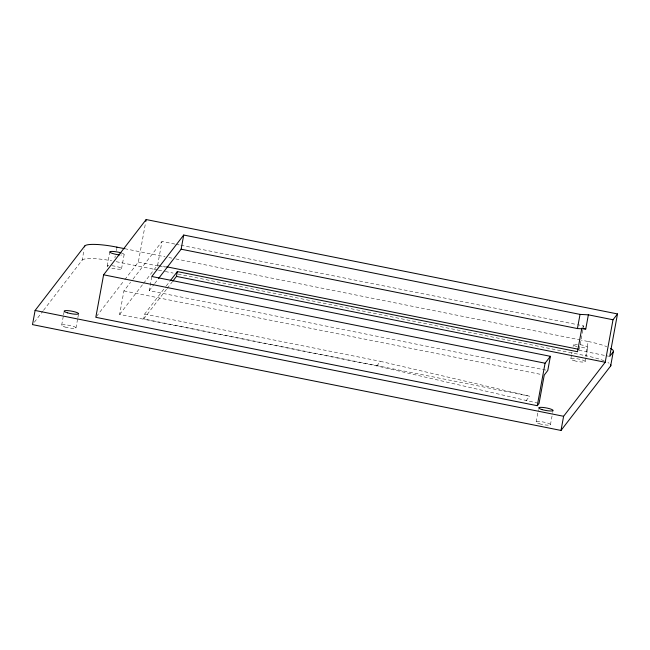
<?xml version="1.0" encoding="UTF-8"?>
<svg xmlns="http://www.w3.org/2000/svg" width="650" height="650" viewBox="0 0 650 650"><rect width="100%" height="100%" fill="white"/><g stroke="black" fill="none" stroke-linecap="round" stroke-linejoin="round"><path stroke-width="0.49" stroke-dasharray="3.25 2.44" d="M61.661 325.154L63.399 315.713M63.57 314.762L64.261 310.984M43.534 310.302L82.136 260.171L84.086 249.543M75.953 328.014L77.691 318.573M77.862 317.631L78.553 313.852M107.242 265.972L109.842 251.81M114.912 257.749L115.237 255.978M116.212 250.672L116.537 248.901M121.534 268.832L124.134 254.67M538.119 403.219L376.862 365.934L119.616 314.421L123.931 290.908L130.544 282.327M124.792 279.662L138.361 262.048L145.641 222.381M526.045 400.806L529.587 396.207L143.707 318.939L144.593 314.121L165.604 286.837M545.797 370.077L149.191 290.664L151.791 276.494M143.544 283.343L157.674 264.997L161.996 241.483L174.923 244.067M536.144 421.899L538.395 409.622M550.436 424.767L552.516 413.433M552.687 412.49L553.036 410.597M570.822 358.8L571.512 355.022M571.683 354.079L572.033 352.186M573.072 346.523L573.422 344.638M579.28 349.424L580.003 345.499M580.182 344.524L583.594 325.902L577.631 324.707M604.151 360.815A29.266 5.184 10.4 0 0 585.601 355.68L588.201 341.51L581.327 340.137M585.114 361.66L585.804 357.882M585.975 356.939L587.714 347.498M34.336 322.238L42.916 311.09M96.428 316.501L124.174 280.467M132.998 279.134L161.996 241.483M119.616 314.421L142.927 284.148M149.191 290.664L154.107 284.286M154.716 283.481L157.787 279.5M166.221 286.033L169.926 281.223M143.707 318.939L166.571 289.242M167.188 288.446L172.136 282.019M376.862 365.934L380.404 361.335L529.587 396.207M582.416 327.438L583.594 325.902M175.914 244.27L179.888 245.066M180.887 245.261L576.639 324.512M124.711 248.698L164.978 256.766M168.903 257.546L171.852 258.139M175.776 258.928L580.344 339.934M157.674 264.997L165.628 266.589M138.361 262.048L158.251 266.029M159.242 266.232L165.206 267.426M578.874 350.261L608.709 356.233M116.22 261.69L157.463 269.945M158.446 270.14L164.336 271.318M165.319 271.521L173.176 273.089M178.084 274.072L585.601 355.68M123.931 290.908L541.263 374.481M144.593 314.121L380.404 361.335M588.201 341.51A29.266 5.184 10.4 0 1 606.751 346.653M607.921 362.546A29.266 5.184 10.4 0 1 609.074 363.244M82.136 260.171A29.266 5.184 10.4 0 1 111.678 260.796M121.639 253.061A7.321 1.292 10.4 0 1 120.803 255.028M111.889 265.728A7.321 1.292 10.4 0 1 121.582 268.71A7.321 1.292 10.4 0 1 111.564 268.117M107.916 266.833A7.321 1.292 10.4 0 1 108.891 265.574M580.133 344.679A7.321 1.292 10.4 0 1 587.762 347.327A7.321 1.292 10.4 0 1 580.328 347.336M577.111 346.604A7.321 1.292 10.4 0 1 573.365 344.76A7.321 1.292 10.4 0 1 577.395 344.321M65.008 327.023A7.321 1.292 10.4 0 0 76.009 327.909A7.321 1.292 10.4 0 0 65.422 324.821A7.321 1.292 10.4 0 0 65.008 327.023M574.161 360.677A7.321 1.292 10.4 0 0 585.163 361.554A7.321 1.292 10.4 0 0 574.576 358.467A7.321 1.292 10.4 0 0 574.161 360.677M539.484 423.776A7.321 1.292 10.4 0 0 550.485 424.653A7.321 1.292 10.4 0 0 539.898 421.566A7.321 1.292 10.4 0 0 539.484 423.776"/><path stroke-width="0.97" d="M124.711 248.698L116.862 247.13A29.266 5.184 10.4 0 0 84.736 246.001L35.1 310.456L32.5 324.618L561.007 430.446L610.642 365.999L613.242 351.829A29.266 5.184 10.4 0 0 610.521 348.384M84.573 246.886L84.736 246.001M103.61 274.804L95.81 317.306L537.274 405.706L539.045 403.406L544.245 375.074L547.788 370.476L550.387 356.314L151.791 276.494L183.722 235.032L580.036 314.389L588.364 314.827L613.007 319.759L617.5 313.934L146.161 219.546L103.61 274.804L545.074 363.212L550.387 356.314M116.699 248.016L116.862 247.13M145.811 221.439L146.161 219.546M158.405 278.704L181.123 249.194L183.722 235.032M172.754 281.223L176.459 276.404L177.344 271.586L577.509 351.723L581.823 328.201M537.274 405.706L545.074 363.212M181.123 249.194L577.436 328.559L580.036 314.389M561.007 430.446L563.607 416.284L605.207 362.261L613.007 319.759M577.436 328.559L585.764 328.989L588.364 314.827M617.5 313.934L609.7 356.428L613.242 351.829M170.544 280.418L177.344 271.586M583.798 328.599L585.764 328.989M166.627 266.793L578.289 349.221M176.459 276.404L605.207 362.261M35.1 310.456L563.607 416.284M610.512 364.512A29.266 5.184 10.4 0 1 610.642 365.999M119.478 254.914A7.321 1.292 10.4 0 1 109.842 251.81A7.321 1.292 10.4 0 1 121.054 252.874M67.608 312.861A7.321 1.292 10.4 0 0 78.609 313.739A7.321 1.292 10.4 0 0 68.022 310.651A7.321 1.292 10.4 0 0 67.608 312.861M542.084 409.606A7.321 1.292 10.4 0 0 553.085 410.491A7.321 1.292 10.4 0 0 542.498 407.404A7.321 1.292 10.4 0 0 542.084 409.606"/></g></svg>
